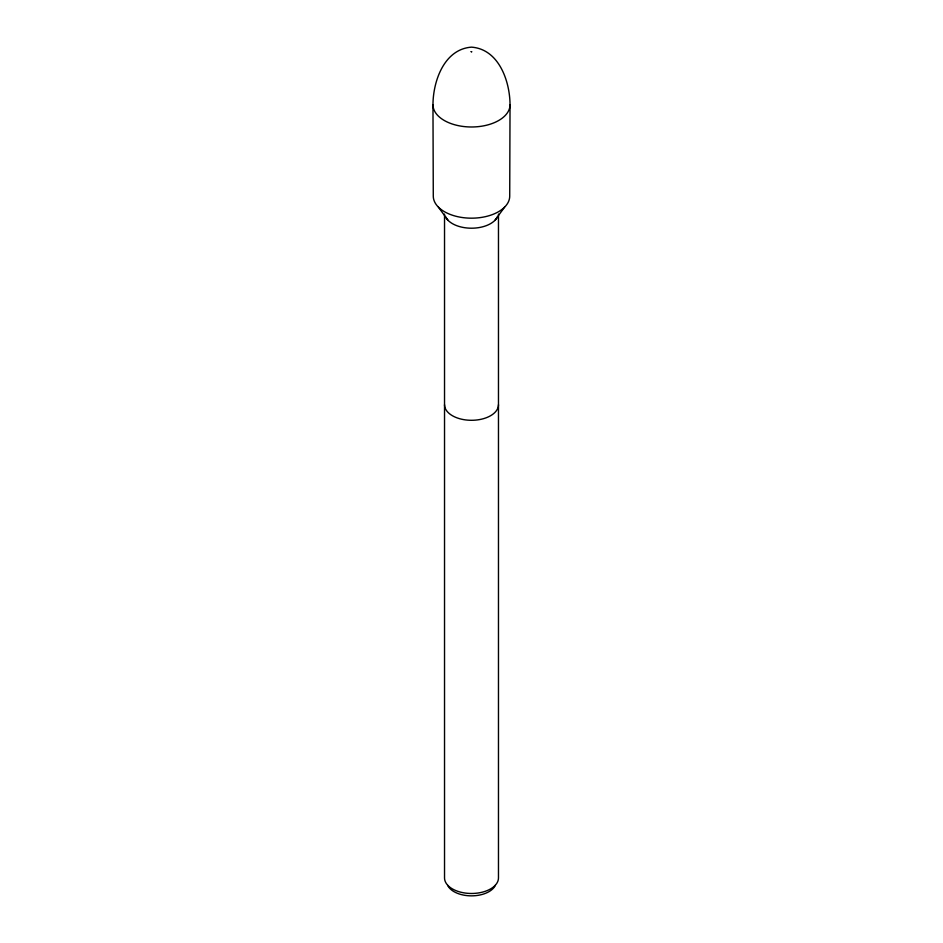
<?xml version="1.0" encoding="UTF-8"?>
<svg xmlns="http://www.w3.org/2000/svg" width="943" height="943" viewBox="0 0 943 943"><rect width="100%" height="100%" fill="white"/><g stroke="black" fill="none" stroke-linecap="round" stroke-linejoin="round"><path stroke-width="1.41" d="M510.033 104.744L509.715 196.12A38.215 22.066 0 0 1 471.5 218.175A38.215 22.066 0 0 1 433.285 196.12L432.967 104.744C433.073 81.169 444.153 49.142 471.5 47.15C498.847 49.142 509.927 81.169 510.033 104.744A38.533 22.255 0 0 1 471.5 126.987A38.533 22.255 0 0 1 432.967 104.744M494.863 220.426L504.588 207.154M438.412 207.154L448.137 220.426M498.47 214.096L498.47 877.909A26.97 15.571 0 0 1 471.5 893.481A26.97 15.571 0 0 1 444.53 877.909L444.53 214.096M498.47 404.724A26.97 15.571 0 0 1 471.5 420.295A26.97 15.571 0 0 1 444.53 404.724M495.381 885.265A24.73 14.275 0 0 1 471.5 895.85A24.73 14.275 0 0 1 447.619 885.265M497.55 216.666A26.97 15.571 0 0 1 471.5 228.206A26.97 15.571 0 0 1 445.45 216.666M471.182 51.7L471.83 51.747L471.217 51.653"/></g></svg>
